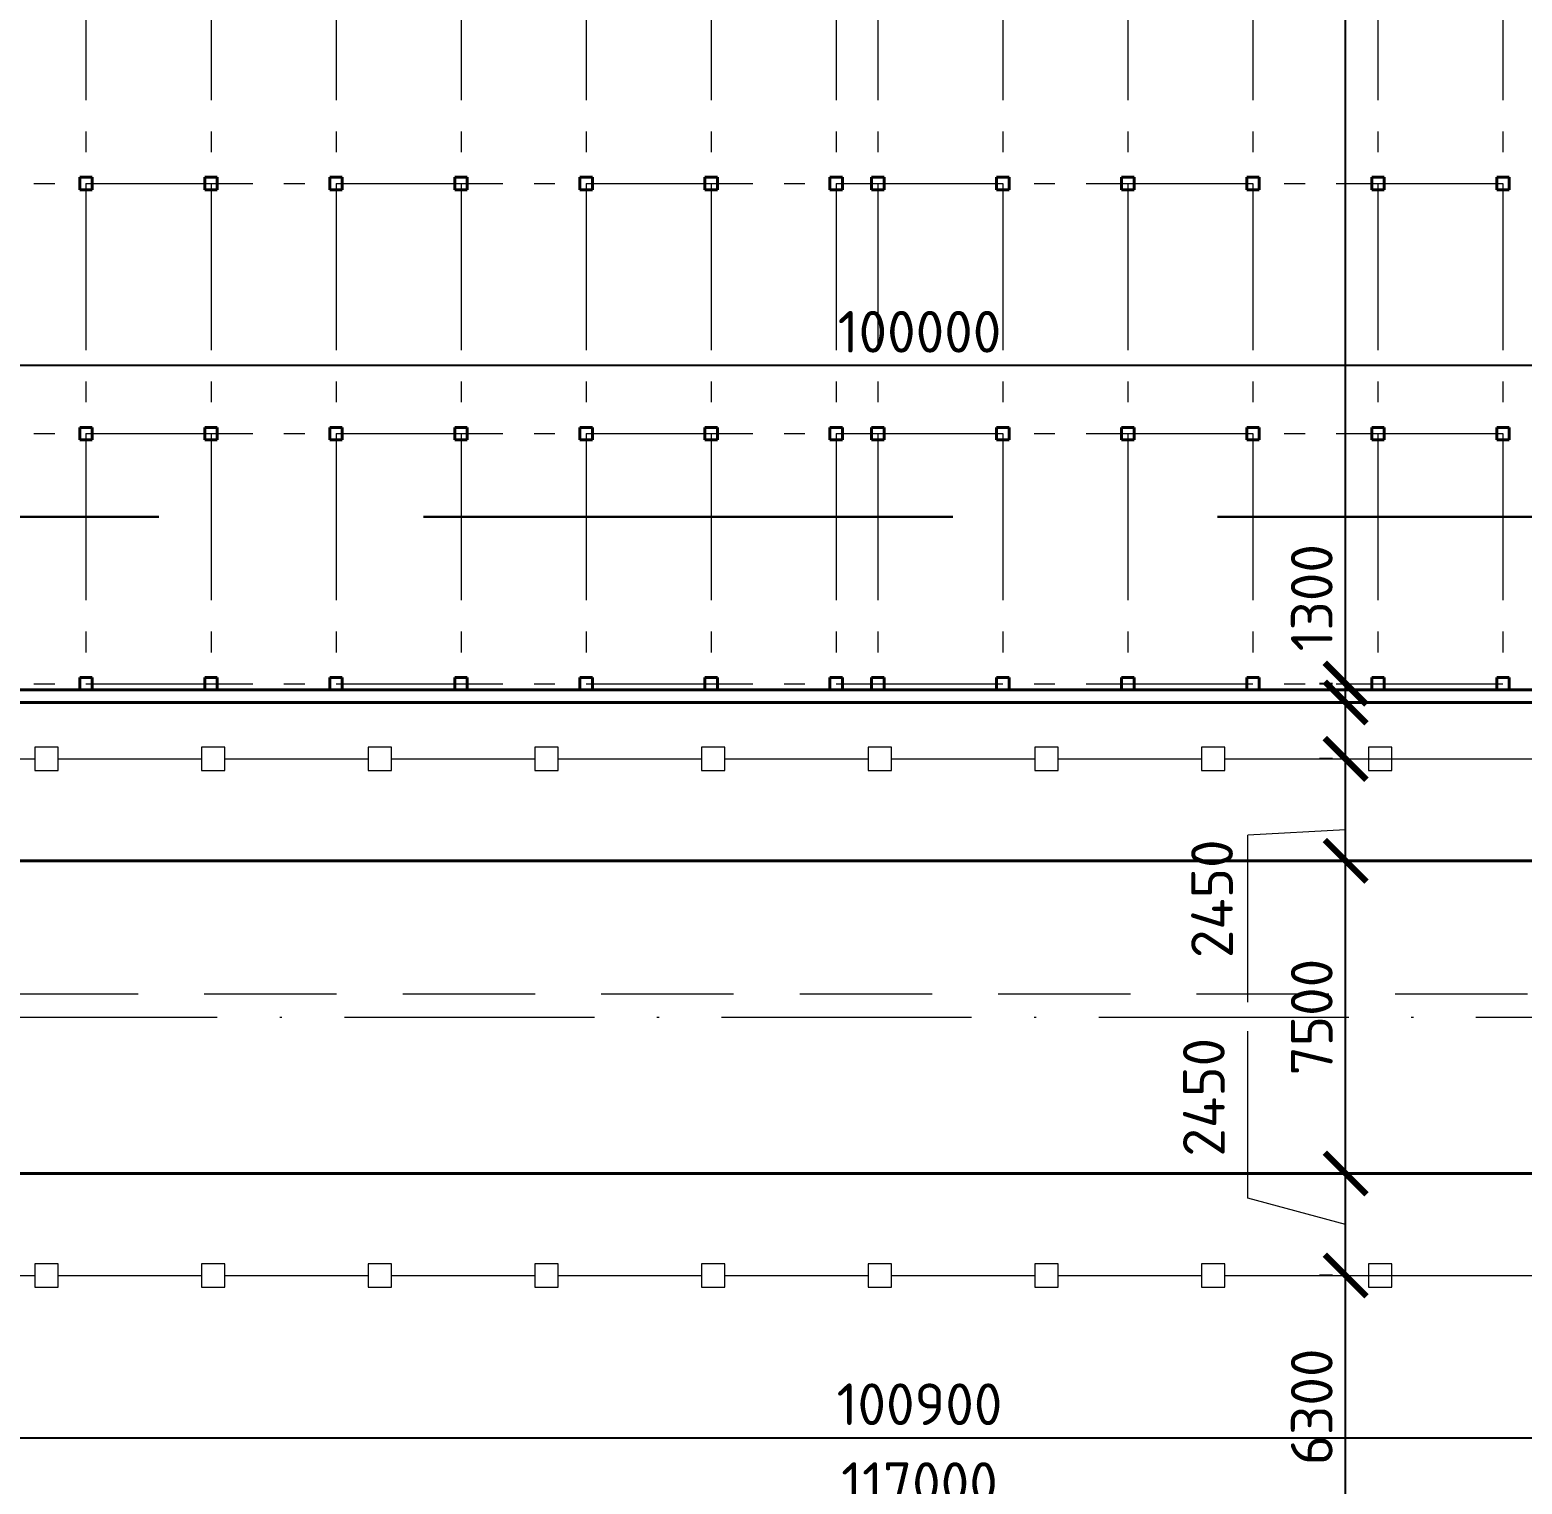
# Model space of a CAD drawing. Header units: millimetres. Extents: x -782 to 10910, y 3841 to 9763.
# Drawn here: x 2231.8 to 2303.4, y 8355 to 8424.8 of the extents above; entities that cross this region are included whole.
import ezdxf

# ---------------------------------------------------------------- set-up
doc = ezdxf.new("R2010")
doc.units = ezdxf.units.MM
for name, pattern in [('ACAD_ISO10W100', [18, 12, -3, 0, -3]), ('GOST2.303 6', [12, 8, -1.5, 1, -1.5]), ('штриховая2', [9.525, 6.35, -3.175])]:
    doc.linetypes.add(name, pattern=pattern)
doc.styles.add('2.5', font='isocpeur.ttf', dxfattribs={"height": 2})
doc.dimstyles.new('М500 стройгенп', dxfattribs={"dimtxt": 2, "dimasz": 2, "dimexe": 1.25, "dimexo": 0.625, "dimtad": 1, "dimlfac": 500, "dimtxsty": '2.5', "dimblk": 'ARCHTICK', "dimcen": 2.5, "dimadec": 0, "dimazin": 0, "dimtfac": 1, "dimtmove": 0, "dimatfit": 3, "dimfxl": 1, "dimarcsym": 0})
pattern_1 = [(50, (2763.4176, 3860.6352), (4.5546167, -0.398477), [0.47625, -5.23875]), (355, (2763.4176, 3860.635), (-0.8810855, 4.776421), [0.381, -4.1910146]), (100.45144, (2763.797, 3860.602), (3.673531, 4.377944), [0.40475, -4.452256]), (46.1842, (2763.4176, 3861.905), (6.776976, -1.051058), [0.714375, -7.858125]), (96.63556, (2763.982, 3861.8176), (5.935103, 6.185653), [0.607126, -6.67839]), (351.18415, (2763.4176, 3861.905), (5.935103, 6.185653), [0.571499, -6.286493]), (21, (2764.0526, 3861.5877), (3.7903598, -2.55663), [0.47625, -5.23875]), (326, (2764.0526, 3861.5877), (1.5450507, 4.604699), [0.381, -4.191]), (71.45144, (2764.3684, 3861.3747), (5.3354105, 2.0480692), [0.40475, -4.4522484]), (37.5, (2763.4176, 3860.6352), (0.0772151, 2.11387597), [0, -4.1402, 0, -4.2545, 0, -4.206875]), (7.5, (2763.4176, 3860.6352), (1.6704916, 2.5045144), [0, -2.4257, 0, -4.04495, 0, -1.603375]), (327.5, (2762.0015, 3860.6352), (3.3897649, -0.1432186), [0, -1.5875, 0, -4.953, 0, -6.57225]), (317.5, (2761.3665, 3860.6352), (3.7032295, 0.6356623), [0, -2.06375, 0, -3.2893, 0, -4.66725])]

# ---------------------------------------------------------------- blocks, each defined once
blk = doc.blocks.new('_ArchTick')
at = {"color": 0, "linetype": 'ByBlock', "const_width": 0.15}
blk.add_lwpolyline([(-0.5, -0.5), (0.5, 0.5)], dxfattribs=at)
blk = doc.blocks.new('*D759')
at = {"color": 0, "lineweight": -2, "transparency": 16777216}
for p, q in [((2294.296, 8365.043), (2293.671, 8365.043)), ((2294.921, 8352.443), (2294.921, 8365.043)), ((2294.296, 8352.443), (2293.671, 8352.443))]:
    blk.add_line(p, q, dxfattribs=at)
at = {"layer": 'Defpoints', "color": 0, "lineweight": -3, "transparency": 16777216}
for p in [(2294.921, 8365.043), (2294.921, 8365.043), (2294.921, 8352.443)]:
    blk.add_point(p, dxfattribs=at)
at = {"color": 0, "lineweight": -2, "transparency": 16777216, "xscale": 2, "yscale": 2, "zscale": 2}
for p, rotation in [((2294.921, 8365.043), 90), ((2294.921, 8352.443), 270)]:
    blk.add_blockref('_ArchTick', p, dxfattribs=dict(at, rotation=rotation))
at = {"color": 0, "lineweight": 20, "transparency": 16777216, "insert": (2293.296, 8358.743), "char_height": 2, "attachment_point": 5, "rotation": 90, "style": '2.5'}
blk.add_mtext('6300', dxfattribs=at)
blk = doc.blocks.new('*D760')
at = {"color": 0, "lineweight": -2, "transparency": 16777216}
for p, q in [((2294.296, 8369.943), (2293.671, 8369.943)), ((2294.921, 8365.043), (2294.921, 8369.943)), ((2294.296, 8365.043), (2293.671, 8365.043))]:
    blk.add_line(p, q, dxfattribs=at)
at = {"layer": 'Defpoints', "color": 0, "lineweight": -3, "transparency": 16777216}
for p in [(2294.921, 8369.943), (2294.921, 8369.943), (2294.921, 8365.043)]:
    blk.add_point(p, dxfattribs=at)
at = {"color": 0, "lineweight": -2, "transparency": 16777216, "xscale": 2, "yscale": 2, "zscale": 2}
for p, rotation in [((2294.921, 8369.943), 90), ((2294.921, 8365.043), 270)]:
    blk.add_blockref('_ArchTick', p, dxfattribs=dict(at, rotation=rotation))
at = {"color": 0, "lineweight": 20, "transparency": 16777216, "insert": (2288.117, 8373.597), "char_height": 2, "attachment_point": 5, "rotation": 90, "style": '2.5'}
blk.add_mtext('2450', dxfattribs=at)
blk = doc.blocks.new('*D761')
at = {"color": 0, "lineweight": -2, "transparency": 16777216}
for p, q in [((2294.296, 8384.943), (2293.671, 8384.943)), ((2294.921, 8369.943), (2294.921, 8384.943)), ((2294.296, 8369.943), (2293.671, 8369.943))]:
    blk.add_line(p, q, dxfattribs=at)
at = {"layer": 'Defpoints', "color": 0, "lineweight": -3, "transparency": 16777216}
for p in [(2294.921, 8384.943), (2294.921, 8384.943), (2294.921, 8369.943)]:
    blk.add_point(p, dxfattribs=at)
at = {"color": 0, "lineweight": -2, "transparency": 16777216, "xscale": 2, "yscale": 2, "zscale": 2}
for p, rotation in [((2294.921, 8384.943), 90), ((2294.921, 8369.943), 270)]:
    blk.add_blockref('_ArchTick', p, dxfattribs=dict(at, rotation=rotation))
at = {"color": 0, "lineweight": 20, "transparency": 16777216, "insert": (2293.296, 8377.443), "char_height": 2, "attachment_point": 5, "rotation": 90, "style": '2.5'}
blk.add_mtext('7500', dxfattribs=at)
blk = doc.blocks.new('*D762')
at = {"color": 0, "lineweight": -2, "transparency": 16777216}
for p, q in [((2294.296, 8389.831), (2293.671, 8389.831)), ((2294.921, 8384.943), (2294.921, 8389.831)), ((2294.296, 8384.943), (2293.671, 8384.943))]:
    blk.add_line(p, q, dxfattribs=at)
at = {"layer": 'Defpoints', "color": 0, "lineweight": -3, "transparency": 16777216}
for p in [(2294.921, 8389.831), (2294.921, 8389.831), (2294.921, 8384.943)]:
    blk.add_point(p, dxfattribs=at)
at = {"color": 0, "lineweight": -2, "transparency": 16777216, "xscale": 2, "yscale": 2, "zscale": 2}
for p, rotation in [((2294.921, 8389.831), 90), ((2294.921, 8384.943), 270)]:
    blk.add_blockref('_ArchTick', p, dxfattribs=dict(at, rotation=rotation))
at = {"color": 0, "lineweight": 20, "transparency": 16777216, "insert": (2288.511, 8383.121), "char_height": 2, "attachment_point": 5, "rotation": 90, "style": '2.5'}
blk.add_mtext('2450', dxfattribs=at)
blk = doc.blocks.new('*D763')
at = {"color": 0, "lineweight": -2, "transparency": 16777216}
for p, q in [((2294.921, 8392.543), (2294.921, 8400.593)), ((2294.296, 8392.543), (2293.671, 8392.543)), ((2294.921, 8389.831), (2294.921, 8392.543)), ((2294.296, 8389.831), (2293.671, 8389.831))]:
    blk.add_line(p, q, dxfattribs=at)
at = {"layer": 'Defpoints', "color": 0, "lineweight": -3, "transparency": 16777216}
for p in [(2294.921, 8392.543), (2294.921, 8392.543), (2294.921, 8389.831)]:
    blk.add_point(p, dxfattribs=at)
at = {"color": 0, "lineweight": -2, "transparency": 16777216, "xscale": 2, "yscale": 2, "zscale": 2}
for p, rotation in [((2294.921, 8392.543), 90), ((2294.921, 8389.831), 270)]:
    blk.add_blockref('_ArchTick', p, dxfattribs=dict(at, rotation=rotation))
at = {"color": 0, "lineweight": 20, "transparency": 16777216, "insert": (2293.296, 8397.568), "char_height": 2, "attachment_point": 5, "rotation": 90, "style": '2.5'}
blk.add_mtext('1300', dxfattribs=at)
blk = doc.blocks.new('*D764')
at = {"color": 0, "lineweight": -2, "transparency": 16777216}
for p, q in [((2294.296, 8465.443), (2293.671, 8465.443)), ((2294.921, 8393.443), (2294.921, 8465.443)), ((2294.296, 8393.443), (2293.671, 8393.443))]:
    blk.add_line(p, q, dxfattribs=at)
at = {"layer": 'Defpoints', "color": 0, "lineweight": -3, "transparency": 16777216}
for p in [(2294.921, 8465.443), (2294.921, 8465.443), (2294.921, 8393.443)]:
    blk.add_point(p, dxfattribs=at)
at = {"color": 0, "lineweight": -2, "transparency": 16777216, "xscale": 2, "yscale": 2, "zscale": 2}
for p, rotation in [((2294.921, 8465.443), 90), ((2294.921, 8393.443), 270)]:
    blk.add_blockref('_ArchTick', p, dxfattribs=dict(at, rotation=rotation))
at = {"color": 0, "lineweight": 20, "transparency": 16777216, "insert": (2293.296, 8429.443), "char_height": 2, "attachment_point": 5, "rotation": 90, "style": '2.5'}
blk.add_mtext('36000', dxfattribs=at)
blk = doc.blocks.new('*D776')
at = {"color": 0, "lineweight": -2, "transparency": 16777216}
for p, q in [((2174.471, 8409.329), (2174.471, 8409.954)), ((2374.471, 8409.329), (2374.471, 8409.954)), ((2374.471, 8408.704), (2174.471, 8408.704))]:
    blk.add_line(p, q, dxfattribs=at)
at = {"layer": 'Defpoints', "color": 0, "lineweight": -3, "transparency": 16777216}
for p in [(2174.471, 8408.704), (2174.471, 8408.704), (2374.471, 8408.704)]:
    blk.add_point(p, dxfattribs=at)
at = {"color": 0, "lineweight": -2, "transparency": 16777216, "xscale": 2, "yscale": 2, "zscale": 2, "rotation": 180}
blk.add_blockref('_ArchTick', (2174.471, 8408.704), dxfattribs=at)
at = {"color": 0, "lineweight": -2, "transparency": 16777216, "xscale": 2, "yscale": 2, "zscale": 2}
blk.add_blockref('_ArchTick', (2374.471, 8408.704), dxfattribs=at)
at = {"color": 0, "lineweight": 20, "transparency": 16777216, "insert": (2274.471, 8410.329), "char_height": 2, "attachment_point": 5, "style": '2.5'}
blk.add_mtext('100000', dxfattribs=at)
blk = doc.blocks.new('*D850')
at = {"color": 0, "lineweight": -2, "transparency": 16777216}
for p, q in [((2174.471, 8376.818), (2174.471, 8355.992)), ((2374.471, 8376.818), (2374.471, 8355.992)), ((2374.471, 8357.242), (2174.471, 8357.242))]:
    blk.add_line(p, q, dxfattribs=at)
at = {"layer": 'Defpoints', "color": 0, "lineweight": -3, "transparency": 16777216}
for p in [(2174.471, 8377.443), (2374.471, 8377.443), (2174.471, 8357.242)]:
    blk.add_point(p, dxfattribs=at)
at = {"color": 0, "lineweight": -2, "transparency": 16777216, "xscale": 2, "yscale": 2, "zscale": 2, "rotation": 180}
blk.add_blockref('_ArchTick', (2174.471, 8357.242), dxfattribs=at)
at = {"color": 0, "lineweight": -2, "transparency": 16777216, "xscale": 2, "yscale": 2, "zscale": 2}
blk.add_blockref('_ArchTick', (2374.471, 8357.242), dxfattribs=at)
at = {"color": 0, "lineweight": 25, "transparency": 16777216, "insert": (2274.471, 8358.867), "char_height": 2, "attachment_point": 5, "style": '2.5'}
blk.add_mtext('100900', dxfattribs=at)
blk = doc.blocks.new('*D757')
at = {"color": 0, "lineweight": -2, "transparency": 16777216}
for p, q in [((2157.471, 8369.318), (2157.471, 8352.208)), ((2391.471, 8369.318), (2391.471, 8352.208)), ((2391.471, 8353.458), (2157.471, 8353.458))]:
    blk.add_line(p, q, dxfattribs=at)
at = {"layer": 'Defpoints', "color": 0, "lineweight": -3, "transparency": 16777216}
for p in [(2157.471, 8369.943), (2391.471, 8369.943), (2157.471, 8353.458)]:
    blk.add_point(p, dxfattribs=at)
at = {"color": 0, "lineweight": -2, "transparency": 16777216, "xscale": 2, "yscale": 2, "zscale": 2, "rotation": 180}
blk.add_blockref('_ArchTick', (2157.471, 8353.458), dxfattribs=at)
at = {"color": 0, "lineweight": -2, "transparency": 16777216, "xscale": 2, "yscale": 2, "zscale": 2}
blk.add_blockref('_ArchTick', (2391.471, 8353.458), dxfattribs=at)
at = {"color": 0, "lineweight": 25, "transparency": 16777216, "insert": (2274.471, 8355.083), "char_height": 2, "attachment_point": 5, "style": '2.5'}
blk.add_mtext('117000', dxfattribs=at)

msp = doc.modelspace()

# ---------------------------------------------------------------- hatches: boundary and pattern name
at = {"lineweight": 25}
h = msp.add_hatch(dxfattribs=at)
h.set_pattern_fill('ANSI31', color=256)
h.set_pattern_definition([(45, (2763.4176, 3860.6352), (-2.245064, 2.245064), [])])
h.paths.add_polyline_path([(2395.225894, 8324.442641), (2389.689209, 8324.442641), (2389.689209, 8317.442641), (2394.268934, 8317.442641)])
h.paths.add_polyline_path([(2367.578799, 8327.027965), (2367.89225, 8329.326446, -0.033531004), (2365.471452, 8331.442641), (2183.471452, 8331.442641, -0.033546474), (2181.049474, 8329.325546), (2181.363583, 8327.027894, -0.454591532), (2183.180298, 8325.442641), (2365.762606, 8325.442641, -0.454492205)])
h.paths.add_polyline_path([(2393.668887, 8545.688801), (2392.589411, 8545.7961, -0.097320235), (2384.41866, 8541.449212), (2154.673974, 8541.442676), (2153.578788, 8533.431577, -0.071737884), (2160.355396, 8534.442361), (2166.500889, 8534.472079, -0.164269753), (2181.049474, 8529.559736), (2181.363583, 8531.857389, -0.374956444), (2179.980303, 8533.442641, -1), (2183.180298, 8533.442641), (2365.762606, 8533.442641, -1), (2368.9626, 8533.442641, -0.381458001), (2367.5432, 8531.852869), (2367.861169, 8529.505667, -0.164703998), (2382.442014, 8534.442641), (2395.192371, 8534.442641)])
h.paths.add_polyline_path([(2159.720896, 8535.5702, -1), (2160.040895, 8535.5702, -1)], flags=16)
h.paths.add_polyline_path([(2367.5432, 8531.852869, -0.447745786), (2365.762606, 8533.442641), (2183.180298, 8533.442641, -0.454591532), (2181.363583, 8531.857389), (2181.049474, 8529.559736, -0.033546474), (2183.471452, 8527.442641), (2365.501372, 8527.443071, -0.032682346), (2367.861169, 8529.505667)])
h.paths.add_polyline_path([(2295.346246, 8532.845041), (2295.346246, 8539.445041), (2290.546246, 8539.445041), (2290.546246, 8532.845041)], flags=24)
h.paths.add_polyline_path([(2295.346246, 8525.496539), (2295.346246, 8532.096539), (2290.546246, 8532.096539), (2290.546246, 8525.496539)], flags=9)
h.paths.add_polyline_path([(2195.408605, 8525.767641), (2201.608605, 8525.767641), (2201.608605, 8530.567641), (2195.408605, 8530.567641)], flags=9)
at = {"lineweight": 20}
h = msp.add_hatch(dxfattribs=at)
h.set_pattern_fill('AR-CONC', color=256, scale=0.025)
h.set_pattern_definition(pattern_1)
h.paths.add_polyline_path([(2447.064089, 8324.442641), (2395.225894, 8324.442641), (2394.268934, 8317.442641), (2447.064089, 8317.442641)])
edge = h.paths.add_edge_path()
edge.add_line((2395.225894, 8324.442641), (2376.380411, 8324.442641))
edge.add_arc((2376.380411, 8336.443027), 12.000386, 223.86662461, 270, ccw=False)
edge.add_line((2367.728674, 8328.126976), (2367.578799, 8327.027965))
edge.add_arc((2367.362603, 8325.442641), 1.599997, 0, 82.23429528, ccw=False)
edge.add_arc((2367.362603, 8325.442641), 1.599997, -180, 0, ccw=False)
edge.add_line((2365.762606, 8325.442641), (2183.180298, 8325.442641))
edge.add_arc((2181.5803, 8325.442641), 1.599997, -180, 0, ccw=False)
edge.add_arc((2181.5803, 8325.442641), 1.599997, 97.78457087, 180, ccw=False)
edge.add_line((2181.363583, 8327.027894), (2181.213441, 8328.126156))
edge.add_arc((2172.562492, 8336.443027), 12.000386, 270, 316.12794469, ccw=False)
edge.add_line((2172.562492, 8324.442641), (2153.717009, 8324.442641))
edge.add_line((2153.717009, 8324.442641), (2154.673969, 8317.442641))
edge.add_line((2154.673969, 8317.442641), (2394.268934, 8317.442641))
edge.add_line((2394.268934, 8317.442641), (2395.225894, 8324.442641))
edge = h.paths.add_edge_path()
edge.add_arc((2376.380411, 8336.443027), 12.000386, 204.62550124, 223.86662461, ccw=False)
edge.add_line((2365.471452, 8331.442641), (2272.723702, 8331.442641))
edge.add_arc((2271.58981, 8331.83543), 1.199998, 199.10645728, 340.89354272, ccw=False)
edge.add_line((2270.455917, 8331.442641), (2183.471452, 8331.442641))
edge.add_arc((2172.562492, 8336.443027), 12.000386, 316.12794469, 335.37449876, ccw=False)
edge.add_line((2181.213441, 8328.126156), (2181.363583, 8327.027894))
edge.add_arc((2181.5803, 8325.442641), 1.599997, 0, 97.78457087, ccw=False)
edge.add_line((2183.180298, 8325.442641), (2365.762606, 8325.442641))
edge.add_arc((2367.362603, 8325.442641), 1.599997, 82.23429528, 180, ccw=False)
edge.add_line((2367.578799, 8327.027965), (2367.728674, 8328.126976))
edge = h.paths.add_edge_path()
edge.add_line((2394.244102, 8541.442641), (2154.673969, 8541.442641))
edge.add_line((2154.673969, 8541.442641), (2153.717009, 8534.442641))
edge.add_line((2153.717009, 8534.442641), (2172.562492, 8534.442641))
edge.add_arc((2172.562492, 8522.442255), 12.000386, 43.87205531, 90, ccw=False)
edge.add_line((2181.213441, 8530.759127), (2181.363583, 8531.857389))
edge.add_arc((2181.5803, 8533.442641), 1.599997, 180, 262.21542913, ccw=False)
edge.add_arc((2181.5803, 8533.442641), 1.599997, 0, 180, ccw=False)
edge.add_line((2183.180298, 8533.442641), (2365.762606, 8533.442641))
edge.add_arc((2367.362603, 8533.442641), 1.599997, 0, 180, ccw=False)
edge.add_arc((2367.362603, 8533.442641), 1.599997, -83.51900907, 0, ccw=False)
edge.add_line((2367.5432, 8531.852869), (2367.861169, 8529.505667))
edge.add_arc((2427.302929, 8436.751859), 110.1662, 117.53133097, 122.65399107, ccw=False)
edge.add_line((2376.380411, 8534.442641), (2395.192371, 8534.442641))
edge.add_line((2395.192371, 8534.442641), (2394.244102, 8541.442641))
edge = h.paths.add_edge_path()
edge.add_line((2154.673969, 8541.442641), (2145.423074, 8541.442641))
edge.add_line((2145.423074, 8541.442641), (2145.427188, 8534.050072))
edge.add_arc((2148.471452, 8522.442641), 12, 90, 104.69589657, ccw=False)
edge.add_line((2148.471452, 8534.442641), (2153.717009, 8534.442641))
edge.add_line((2153.717009, 8534.442641), (2154.673969, 8541.442641))
edge = h.paths.add_edge_path()
edge.add_line((2367.861169, 8529.505667), (2367.5432, 8531.852869))
edge.add_arc((2367.362603, 8533.442641), 1.599997, 180, 276.48099093, ccw=False)
edge.add_line((2365.762606, 8533.442641), (2183.180298, 8533.442641))
edge.add_arc((2181.5803, 8533.442641), 1.599997, -97.78457087, 0, ccw=False)
edge.add_line((2181.363583, 8531.857389), (2181.213441, 8530.759127))
edge.add_arc((2172.562492, 8522.442255), 12.000386, 24.62550124, 43.87205531, ccw=False)
edge.add_line((2183.471452, 8527.442641), (2268.081321, 8527.442641))
edge.add_arc((2268.667298, 8526.395442), 1.199998, 60.7700888, 119.2299112, ccw=False)
edge.add_line((2269.253276, 8527.442641), (2365.471452, 8527.442641))
edge.add_arc((2367.611719, 8527.379035), 2.141212, 83.30987815, 178.29773268, ccw=False)
h.paths.add_polyline_path([(2269.419992, 8526.727406), (2272.659986, 8526.727406), (2272.659986, 8527.442641), (2269.419992, 8527.442641)])
h.paths.add_polyline_path([(2395.192371, 8534.442641), (2447.064089, 8534.442641), (2447.064089, 8541.442641), (2394.244102, 8541.442641)])
edge = h.paths.add_edge_path()
edge.add_arc((2153.471452, 8517.442641), 24, 109.59180627, 180)
edge.add_line((2129.471452, 8517.442641), (2129.471452, 8341.442641))
edge.add_arc((2153.471452, 8341.442641), 24, 180, 270)
edge.add_line((2153.471452, 8317.442641), (2154.673969, 8317.442641))
edge.add_line((2154.673969, 8317.442641), (2153.717009, 8324.442641))
edge.add_line((2153.717009, 8324.442641), (2148.471452, 8324.442641))
edge.add_arc((2125.500889, 8313.472079), 25.455844, 25.52877937, 64.47122063)
edge.add_line((2136.471452, 8336.442641), (2136.471452, 8522.442641))
edge.add_arc((2148.471452, 8522.442641), 12, 104.69589657, 180, ccw=False)
edge.add_line((2145.427188, 8534.050072), (2145.423847, 8540.053171))
at = {"lineweight": 25}
h = msp.add_hatch(dxfattribs=at)
h.set_pattern_fill('AR-CONC', color=256, scale=0.025)
h.set_pattern_definition(pattern_1)
h.paths.add_polyline_path([(2179.980303, 8325.442641, -0.374956444), (2181.363583, 8327.027894), (2181.213441, 8328.126156, -0.204033738), (2172.562492, 8324.442641), (2160.471452, 8324.442641, -0.072953131), (2153.578788, 8325.453705), (2154.673969, 8317.442641), (2388.189209, 8317.442641), (2388.189209, 8324.442641), (2376.380411, 8324.442641, -0.077886135), (2372.709113, 8325.018018), (2368.957578, 8325.315967, -0.96113778), (2365.762606, 8325.442641), (2183.180298, 8325.442641, -1)])
h.paths.add_polyline_path([(2129.902842, 8409.508791), (2136.502842, 8409.508791), (2136.502842, 8414.308791), (2129.902842, 8414.308791)], flags=24)
h.paths.add_polyline_path([(2131.396452, 8340.341351), (2137.996452, 8340.341351), (2137.996452, 8345.141351), (2131.396452, 8345.141351)], flags=24)
h.paths.add_polyline_path([(2129.28449, 8461.47917), (2132.974484, 8461.47917), (2132.974484, 8465.799163), (2129.28449, 8465.799163)], flags=9)
h.paths.add_polyline_path([(2295.346246, 8318.540241), (2295.346246, 8325.140241), (2290.546246, 8325.140241), (2290.546246, 8318.540241)], flags=24)
edge = h.paths.add_edge_path()
edge.add_arc((2153.471452, 8517.442641), 24, 109.59160183, 180)
edge.add_line((2129.471452, 8517.442641), (2129.471452, 8341.442641))
edge.add_arc((2153.471452, 8341.442641), 24, 180, 270)
edge.add_line((2153.471452, 8317.442641), (2154.673969, 8317.442641))
edge.add_line((2154.673969, 8317.442641), (2153.717009, 8324.442641))
edge.add_line((2153.717009, 8324.442641), (2153.578788, 8325.453705))
edge.add_arc((2160.471452, 8348.442641), 24, 180, 253.30994122, ccw=False)
edge.add_line((2136.471452, 8348.442641), (2136.471452, 8522.442641))
edge.add_arc((2148.471452, 8522.442641), 12, 104.69537151, 180, ccw=False)
edge.add_line((2145.427294, 8534.0501), (2145.423928, 8540.0532))
at = {"lineweight": 20}
h = msp.add_hatch(dxfattribs=at)
h.set_pattern_fill('ANSI31', color=256, angle=90)
h.set_pattern_definition([(135, (-61.2235, 5234.4324), (-2.245064, -2.245064), [])])
h.paths.add_polyline_path([(2183.471452, 8331.442641, -0.084176912), (2181.213441, 8328.126156), (2181.363583, 8327.027894, -0.454591532), (2183.180298, 8325.442641), (2365.762606, 8325.442641, -0.454492205), (2367.578799, 8327.027965), (2367.728674, 8328.126976, -0.084153049), (2365.471452, 8331.442641), (2272.723702, 8331.442641, -0.71189231), (2270.455917, 8331.442641)])
h.paths.add_polyline_path([(2183.180298, 8533.442641, -0.454591532), (2181.363583, 8531.857389), (2181.213441, 8530.759127, -0.084176912), (2183.471452, 8527.442641), (2268.081321, 8527.442641, -0.260759243), (2269.253276, 8527.442641), (2365.471452, 8527.442641, -0.083164554), (2367.696088, 8530.724272), (2367.5432, 8531.852869, -0.447745786), (2365.762606, 8533.442641)])
h.paths.add_polyline_path([(2269.422375, 8526.787795), (2274.822375, 8526.787795), (2274.822375, 8531.587795), (2269.422375, 8531.587795)], flags=9)
h.paths.add_polyline_path([(2403.127026, 8526.141709), (2408.127026, 8526.141709), (2408.127026, 8530.941709), (2403.127026, 8530.941709)], flags=9)

# ---------------------------------------------------------------- linework, layer by layer
at = {"linetype": 'GOST2.303 6', "lineweight": 20}
for p, q in [((2234.471452, 8465.442641), (2234.471452, 8393.442641)), ((2240.471452, 8465.442641), (2240.471452, 8393.442641)), ((2246.471452, 8465.442641), (2246.471452, 8393.442641)), ((2252.471452, 8465.442641), (2252.471452, 8393.442641)), ((2258.471452, 8465.442641), (2258.471452, 8393.442641)), ((2264.471452, 8465.442641), (2264.471452, 8393.442641)), ((2270.471452, 8465.442641), (2270.471452, 8393.442641)), ((2272.471452, 8465.442641), (2272.471452, 8393.442641)), ((2278.471452, 8465.442641), (2278.471452, 8393.442641)), ((2284.471452, 8465.442641), (2284.471452, 8393.442641)), ((2290.471452, 8465.442641), (2290.471452, 8393.442641)), ((2296.471452, 8465.442641), (2296.471452, 8393.442641)), ((2302.471452, 8465.442641), (2302.471452, 8393.442641)), ((2174.471452, 8417.442641), (2374.471452, 8417.442641)), ((2174.471452, 8405.442641), (2374.471452, 8405.442641)), ((2174.471452, 8393.442641), (2374.471452, 8393.442641))]:
    msp.add_line(p, q, dxfattribs=at)
at = {"lineweight": 40}
for p, q in [((2234.771452, 8417.742641), (2234.171452, 8417.742641)), ((2234.171452, 8417.742641), (2234.171452, 8417.142641)), ((2234.771452, 8417.142641), (2234.771452, 8417.742641)), ((2240.771452, 8417.742641), (2240.171452, 8417.742641)), ((2240.171452, 8417.742641), (2240.171452, 8417.142641)), ((2240.771452, 8417.142641), (2240.771452, 8417.742641)), ((2246.771452, 8417.742641), (2246.171452, 8417.742641)), ((2246.171452, 8417.742641), (2246.171452, 8417.142641)), ((2246.771452, 8417.142641), (2246.771452, 8417.742641)), ((2252.771452, 8417.742641), (2252.171452, 8417.742641)), ((2252.171452, 8417.742641), (2252.171452, 8417.142641)), ((2252.771452, 8417.142641), (2252.771452, 8417.742641)), ((2258.771452, 8417.742641), (2258.171452, 8417.742641)), ((2258.171452, 8417.742641), (2258.171452, 8417.142641)), ((2258.771452, 8417.142641), (2258.771452, 8417.742641)), ((2264.771452, 8417.742641), (2264.171452, 8417.742641)), ((2264.171452, 8417.742641), (2264.171452, 8417.142641)), ((2264.771452, 8417.142641), (2264.771452, 8417.742641)), ((2270.771452, 8417.742641), (2270.171452, 8417.742641)), ((2270.171452, 8417.742641), (2270.171452, 8417.142641)), ((2270.771452, 8417.142641), (2270.771452, 8417.742641)), ((2272.771452, 8417.742641), (2272.171452, 8417.742641)), ((2272.171452, 8417.742641), (2272.171452, 8417.142641)), ((2272.771452, 8417.142641), (2272.771452, 8417.742641)), ((2278.771452, 8417.742641), (2278.171452, 8417.742641)), ((2278.171452, 8417.742641), (2278.171452, 8417.142641)), ((2278.771452, 8417.142641), (2278.771452, 8417.742641)), ((2284.771452, 8417.742641), (2284.171452, 8417.742641)), ((2284.171452, 8417.742641), (2284.171452, 8417.142641)), ((2284.771452, 8417.142641), (2284.771452, 8417.742641)), ((2290.771452, 8417.742641), (2290.171452, 8417.742641)), ((2290.171452, 8417.742641), (2290.171452, 8417.142641)), ((2290.771452, 8417.142641), (2290.771452, 8417.742641)), ((2296.771452, 8417.742641), (2296.171452, 8417.742641)), ((2296.171452, 8417.742641), (2296.171452, 8417.142641)), ((2296.771452, 8417.142641), (2296.771452, 8417.742641)), ((2302.771452, 8417.742641), (2302.171452, 8417.742641)), ((2302.171452, 8417.742641), (2302.171452, 8417.142641)), ((2302.771452, 8417.142641), (2302.771452, 8417.742641)), ((2234.171452, 8417.142641), (2234.771452, 8417.142641)), ((2240.171452, 8417.142641), (2240.771452, 8417.142641)), ((2246.171452, 8417.142641), (2246.771452, 8417.142641)), ((2252.171452, 8417.142641), (2252.771452, 8417.142641)), ((2258.171452, 8417.142641), (2258.771452, 8417.142641)), ((2264.171452, 8417.142641), (2264.771452, 8417.142641)), ((2270.171452, 8417.142641), (2270.771452, 8417.142641)), ((2272.171452, 8417.142641), (2272.771452, 8417.142641)), ((2278.171452, 8417.142641), (2278.771452, 8417.142641)), ((2284.171452, 8417.142641), (2284.771452, 8417.142641)), ((2290.171452, 8417.142641), (2290.771452, 8417.142641)), ((2296.171452, 8417.142641), (2296.771452, 8417.142641)), ((2302.171452, 8417.142641), (2302.771452, 8417.142641)), ((2234.771452, 8405.742641), (2234.171452, 8405.742641)), ((2234.171452, 8405.742641), (2234.171452, 8405.142641)), ((2234.771452, 8405.142641), (2234.771452, 8405.742641)), ((2240.771452, 8405.742641), (2240.171452, 8405.742641)), ((2240.171452, 8405.742641), (2240.171452, 8405.142641)), ((2240.771452, 8405.142641), (2240.771452, 8405.742641)), ((2246.771452, 8405.742641), (2246.171452, 8405.742641)), ((2246.171452, 8405.742641), (2246.171452, 8405.142641)), ((2246.771452, 8405.142641), (2246.771452, 8405.742641)), ((2252.771452, 8405.742641), (2252.171452, 8405.742641)), ((2252.171452, 8405.742641), (2252.171452, 8405.142641)), ((2252.771452, 8405.142641), (2252.771452, 8405.742641)), ((2258.771452, 8405.742641), (2258.171452, 8405.742641)), ((2258.171452, 8405.742641), (2258.171452, 8405.142641)), ((2258.771452, 8405.142641), (2258.771452, 8405.742641)), ((2264.771452, 8405.742641), (2264.171452, 8405.742641)), ((2264.171452, 8405.742641), (2264.171452, 8405.142641)), ((2264.771452, 8405.142641), (2264.771452, 8405.742641)), ((2270.771452, 8405.742641), (2270.171452, 8405.742641)), ((2270.171452, 8405.742641), (2270.171452, 8405.142641)), ((2270.771452, 8405.142641), (2270.771452, 8405.742641)), ((2272.771452, 8405.742641), (2272.171452, 8405.742641)), ((2272.171452, 8405.742641), (2272.171452, 8405.142641)), ((2272.771452, 8405.142641), (2272.771452, 8405.742641)), ((2278.771452, 8405.742641), (2278.171452, 8405.742641)), ((2278.171452, 8405.742641), (2278.171452, 8405.142641)), ((2278.771452, 8405.142641), (2278.771452, 8405.742641)), ((2284.771452, 8405.742641), (2284.171452, 8405.742641)), ((2284.171452, 8405.742641), (2284.171452, 8405.142641)), ((2284.771452, 8405.142641), (2284.771452, 8405.742641)), ((2290.771452, 8405.742641), (2290.171452, 8405.742641)), ((2290.171452, 8405.742641), (2290.171452, 8405.142641)), ((2290.771452, 8405.142641), (2290.771452, 8405.742641)), ((2296.771452, 8405.742641), (2296.171452, 8405.742641)), ((2296.171452, 8405.742641), (2296.171452, 8405.142641)), ((2296.771452, 8405.142641), (2296.771452, 8405.742641)), ((2302.771452, 8405.742641), (2302.171452, 8405.742641)), ((2302.171452, 8405.742641), (2302.171452, 8405.142641)), ((2302.771452, 8405.142641), (2302.771452, 8405.742641)), ((2234.171452, 8405.142641), (2234.771452, 8405.142641)), ((2240.171452, 8405.142641), (2240.771452, 8405.142641)), ((2246.171452, 8405.142641), (2246.771452, 8405.142641)), ((2252.171452, 8405.142641), (2252.771452, 8405.142641)), ((2258.171452, 8405.142641), (2258.771452, 8405.142641)), ((2264.171452, 8405.142641), (2264.771452, 8405.142641)), ((2270.171452, 8405.142641), (2270.771452, 8405.142641)), ((2272.171452, 8405.142641), (2272.771452, 8405.142641)), ((2278.171452, 8405.142641), (2278.771452, 8405.142641)), ((2284.171452, 8405.142641), (2284.771452, 8405.142641)), ((2290.171452, 8405.142641), (2290.771452, 8405.142641)), ((2296.171452, 8405.142641), (2296.771452, 8405.142641)), ((2302.171452, 8405.142641), (2302.771452, 8405.142641)), ((2174.171452, 8393.142641), (2374.771452, 8393.142641)), ((2234.771452, 8393.742641), (2234.171452, 8393.742641)), ((2234.171452, 8393.742641), (2234.171452, 8393.142641)), ((2234.171452, 8393.142641), (2234.771452, 8393.142641)), ((2234.771452, 8393.142641), (2234.771452, 8393.742641)), ((2240.771452, 8393.742641), (2240.171452, 8393.742641)), ((2240.171452, 8393.742641), (2240.171452, 8393.142641)), ((2240.171452, 8393.142641), (2240.771452, 8393.142641)), ((2240.771452, 8393.142641), (2240.771452, 8393.742641)), ((2246.771452, 8393.742641), (2246.171452, 8393.742641)), ((2246.171452, 8393.742641), (2246.171452, 8393.142641)), ((2246.171452, 8393.142641), (2246.771452, 8393.142641)), ((2246.771452, 8393.142641), (2246.771452, 8393.742641)), ((2252.771452, 8393.742641), (2252.171452, 8393.742641)), ((2252.171452, 8393.742641), (2252.171452, 8393.142641)), ((2252.171452, 8393.142641), (2252.771452, 8393.142641)), ((2252.771452, 8393.142641), (2252.771452, 8393.742641)), ((2258.771452, 8393.742641), (2258.171452, 8393.742641)), ((2258.171452, 8393.742641), (2258.171452, 8393.142641)), ((2258.171452, 8393.142641), (2258.771452, 8393.142641)), ((2258.771452, 8393.142641), (2258.771452, 8393.742641)), ((2264.771452, 8393.742641), (2264.171452, 8393.742641)), ((2264.171452, 8393.742641), (2264.171452, 8393.142641)), ((2264.171452, 8393.142641), (2264.771452, 8393.142641)), ((2264.771452, 8393.142641), (2264.771452, 8393.742641)), ((2270.771452, 8393.742641), (2270.171452, 8393.742641)), ((2270.171452, 8393.742641), (2270.171452, 8393.142641)), ((2270.171452, 8393.142641), (2270.771452, 8393.142641)), ((2270.771452, 8393.142641), (2270.771452, 8393.742641)), ((2272.771452, 8393.742641), (2272.171452, 8393.742641)), ((2272.171452, 8393.742641), (2272.171452, 8393.142641)), ((2272.171452, 8393.142641), (2272.771452, 8393.142641)), ((2272.771452, 8393.142641), (2272.771452, 8393.742641)), ((2278.771452, 8393.742641), (2278.171452, 8393.742641)), ((2278.171452, 8393.742641), (2278.171452, 8393.142641)), ((2278.171452, 8393.142641), (2278.771452, 8393.142641)), ((2278.771452, 8393.142641), (2278.771452, 8393.742641)), ((2284.771452, 8393.742641), (2284.171452, 8393.742641)), ((2284.171452, 8393.742641), (2284.171452, 8393.142641)), ((2284.171452, 8393.142641), (2284.771452, 8393.142641)), ((2284.771452, 8393.142641), (2284.771452, 8393.742641)), ((2290.771452, 8393.742641), (2290.171452, 8393.742641)), ((2290.171452, 8393.742641), (2290.171452, 8393.142641)), ((2290.171452, 8393.142641), (2290.771452, 8393.142641)), ((2290.771452, 8393.142641), (2290.771452, 8393.742641)), ((2296.771452, 8393.742641), (2296.171452, 8393.742641)), ((2296.171452, 8393.742641), (2296.171452, 8393.142641)), ((2296.171452, 8393.142641), (2296.771452, 8393.142641)), ((2296.771452, 8393.142641), (2296.771452, 8393.742641)), ((2302.771452, 8393.742641), (2302.171452, 8393.742641)), ((2302.171452, 8393.742641), (2302.171452, 8393.142641)), ((2302.171452, 8393.142641), (2302.771452, 8393.142641)), ((2302.771452, 8393.142641), (2302.771452, 8393.742641)), ((2173.571452, 8392.542641), (2374.771452, 8392.542641)), ((2374.471452, 8384.942641), (2174.471452, 8384.942641)), ((2174.471452, 8369.942641), (2374.471452, 8369.942641))]:
    msp.add_line(p, q, dxfattribs=at)
at = {"linetype": 'штриховая2', "lineweight": 30, "ltscale": 4}
msp.add_line((2174.471452, 8401.442641), (2374.471452, 8401.442641), dxfattribs=at)
at = {"lineweight": 13}
for p, q in [((2233.131317, 8390.390585), (2232.011319, 8390.390585)), ((2232.011319, 8390.390585), (2232.011319, 8389.270586)), ((2233.131317, 8389.270586), (2233.131317, 8390.390585)), ((2241.131304, 8390.390585), (2240.011306, 8390.390585)), ((2240.011306, 8390.390585), (2240.011306, 8389.270586)), ((2241.131304, 8389.270586), (2241.131304, 8390.390585)), ((2249.131291, 8390.390585), (2248.011292, 8390.390585)), ((2248.011292, 8390.390585), (2248.011292, 8389.270586)), ((2249.131291, 8389.270586), (2249.131291, 8390.390585)), ((2257.131277, 8390.390585), (2256.011279, 8390.390585)), ((2256.011279, 8390.390585), (2256.011279, 8389.270586)), ((2257.131277, 8389.270586), (2257.131277, 8390.390585)), ((2265.131264, 8390.390585), (2264.011266, 8390.390585)), ((2264.011266, 8390.390585), (2264.011266, 8389.270586)), ((2265.131264, 8389.270586), (2265.131264, 8390.390585)), ((2273.131251, 8390.390585), (2272.011252, 8390.390585)), ((2272.011252, 8390.390585), (2272.011252, 8389.270586)), ((2273.131251, 8389.270586), (2273.131251, 8390.390585)), ((2281.131237, 8390.390585), (2280.011239, 8390.390585)), ((2280.011239, 8390.390585), (2280.011239, 8389.270586)), ((2281.131237, 8389.270586), (2281.131237, 8390.390585)), ((2289.131224, 8390.390585), (2288.011226, 8390.390585)), ((2288.011226, 8390.390585), (2288.011226, 8389.270586)), ((2289.131224, 8389.270586), (2289.131224, 8390.390585)), ((2297.131211, 8390.390585), (2296.011212, 8390.390585)), ((2296.011212, 8390.390585), (2296.011212, 8389.270586)), ((2297.131211, 8389.270586), (2297.131211, 8390.390585)), ((2232.011319, 8389.270586), (2233.131317, 8389.270586)), ((2240.011306, 8389.270586), (2241.131304, 8389.270586)), ((2248.011292, 8389.270586), (2249.131291, 8389.270586)), ((2256.011279, 8389.270586), (2257.131277, 8389.270586)), ((2264.011266, 8389.270586), (2265.131264, 8389.270586)), ((2272.011252, 8389.270586), (2273.131251, 8389.270586)), ((2280.011239, 8389.270586), (2281.131237, 8389.270586)), ((2288.011226, 8389.270586), (2289.131224, 8389.270586)), ((2296.011212, 8389.270586), (2297.131211, 8389.270586)), ((2233.131317, 8365.60264), (2232.011319, 8365.60264)), ((2232.011319, 8365.60264), (2232.011319, 8364.482642)), ((2233.131317, 8364.482642), (2233.131317, 8365.60264)), ((2241.131304, 8365.60264), (2240.011306, 8365.60264)), ((2240.011306, 8365.60264), (2240.011306, 8364.482642)), ((2241.131304, 8364.482642), (2241.131304, 8365.60264)), ((2249.131291, 8365.60264), (2248.011292, 8365.60264)), ((2248.011292, 8365.60264), (2248.011292, 8364.482642)), ((2249.131291, 8364.482642), (2249.131291, 8365.60264)), ((2257.131277, 8365.60264), (2256.011279, 8365.60264)), ((2256.011279, 8365.60264), (2256.011279, 8364.482642)), ((2257.131277, 8364.482642), (2257.131277, 8365.60264)), ((2265.131264, 8365.60264), (2264.011266, 8365.60264)), ((2264.011266, 8365.60264), (2264.011266, 8364.482642)), ((2265.131264, 8364.482642), (2265.131264, 8365.60264)), ((2273.131251, 8365.60264), (2272.011252, 8365.60264)), ((2272.011252, 8365.60264), (2272.011252, 8364.482642)), ((2273.131251, 8364.482642), (2273.131251, 8365.60264)), ((2281.131237, 8365.60264), (2280.011239, 8365.60264)), ((2280.011239, 8365.60264), (2280.011239, 8364.482642)), ((2281.131237, 8364.482642), (2281.131237, 8365.60264)), ((2289.131224, 8365.60264), (2288.011226, 8365.60264)), ((2288.011226, 8365.60264), (2288.011226, 8364.482642)), ((2289.131224, 8364.482642), (2289.131224, 8365.60264)), ((2297.131211, 8365.60264), (2296.011212, 8365.60264)), ((2296.011212, 8365.60264), (2296.011212, 8364.482642)), ((2297.131211, 8364.482642), (2297.131211, 8365.60264)), ((2232.011319, 8364.482642), (2233.131317, 8364.482642)), ((2240.011306, 8364.482642), (2241.131304, 8364.482642)), ((2248.011292, 8364.482642), (2249.131291, 8364.482642)), ((2256.011279, 8364.482642), (2257.131277, 8364.482642)), ((2264.011266, 8364.482642), (2265.131264, 8364.482642)), ((2272.011252, 8364.482642), (2273.131251, 8364.482642)), ((2280.011239, 8364.482642), (2281.131237, 8364.482642)), ((2288.011226, 8364.482642), (2289.131224, 8364.482642)), ((2296.011212, 8364.482642), (2297.131211, 8364.482642))]:
    msp.add_line(p, q, dxfattribs=at)
at = {"lineweight": 20}
for p, q in [((2225.131331, 8389.830586), (2232.011319, 8389.830586)), ((2233.131317, 8389.830586), (2240.011306, 8389.830586)), ((2241.131304, 8389.830586), (2248.011292, 8389.830586)), ((2249.131291, 8389.830586), (2256.011279, 8389.830586)), ((2257.131277, 8389.830586), (2264.011266, 8389.830586)), ((2265.131264, 8389.830586), (2272.011252, 8389.830586)), ((2273.131251, 8389.830586), (2280.011239, 8389.830586)), ((2281.131237, 8389.830586), (2288.011226, 8389.830586)), ((2289.131224, 8389.830586), (2304.011199, 8389.830586)), ((2294.921246, 8386.431402), (2290.222822, 8386.177529)), ((2290.222822, 8378.160693), (2290.222822, 8386.177529)), ((2290.222822, 8368.75158), (2290.222822, 8376.768416)), ((2294.921246, 8367.492641), (2290.222822, 8368.75158)), ((2225.131331, 8365.042641), (2232.011319, 8365.042641)), ((2233.131317, 8365.042641), (2240.011306, 8365.042641)), ((2241.131304, 8365.042641), (2248.011292, 8365.042641)), ((2249.131291, 8365.042641), (2256.011279, 8365.042641)), ((2257.131277, 8365.042641), (2264.011266, 8365.042641)), ((2265.131264, 8365.042641), (2272.011252, 8365.042641)), ((2273.131251, 8365.042641), (2280.011239, 8365.042641)), ((2281.131237, 8365.042641), (2288.011226, 8365.042641)), ((2289.131224, 8365.042641), (2304.011199, 8365.042641))]:
    msp.add_line(p, q, dxfattribs=at)
at = {"linetype": 'штриховая2', "lineweight": 20}
msp.add_line((2389.371452, 8378.542641), (2159.571452, 8378.542641), dxfattribs=at)
at = {"linetype": 'ACAD_ISO10W100', "lineweight": 20}
msp.add_line((2174.471452, 8377.442641), (2374.471452, 8377.442641), dxfattribs=at)

# ---------------------------------------------------------------- dimensions: what is measured, and where the dimension line sits
at = {"lineweight": 20}
for base, p1, p2, picture, middle in [((2294.921246, 8465.442641), (2294.921246, 8393.442641), (2294.921246, 8465.442641), '*D764', (2293.296246, 8429.442641)), ((2294.921246, 8384.942641), (2294.921246, 8369.942641), (2294.921246, 8384.942641), '*D761', (2293.296246, 8377.442641)), ((2294.921246, 8365.042641), (2294.921246, 8352.442641), (2294.921246, 8365.042641), '*D759', (2293.296246, 8358.742641))]:
    dim = msp.add_linear_dim(base=base, p1=p1, p2=p2, angle=90, dimstyle='М500 стройгенп', dxfattribs=at)
    dim.commit()
    dim.dimension.update_dxf_attribs({"geometry": picture, "text_midpoint": middle})
dim = msp.add_linear_dim(base=(2174.471452, 8408.70401), p1=(2374.471452, 8408.70401), p2=(2174.471452, 8408.70401), dimstyle='М500 стройгенп', override={"dimtxt": 2}, dxfattribs=at)
dim.commit()
dim.dimension.update_dxf_attribs({"geometry": '*D776', "text_midpoint": (2274.471452, 8410.32901)})
dim = msp.add_linear_dim(base=(2294.921246, 8392.542641), p1=(2294.921246, 8389.830586), p2=(2294.921246, 8392.542641), angle=90, text='1300', dimstyle='М500 стройгенп', dxfattribs=at)
dim.commit()
dim.dimension.update_dxf_attribs({"geometry": '*D763', "text_midpoint": (2293.296246, 8397.567641)})
dim = msp.add_linear_dim(base=(2294.921246, 8389.830586), p1=(2294.921246, 8384.942641), p2=(2294.921246, 8389.830586), angle=90, text='2450', dimstyle='М500 стройгенп', override={"dimtmove": 2}, dxfattribs=at)
dim.commit()
dim.dimension.update_dxf_attribs({"geometry": '*D762', "text_midpoint": (2288.510724, 8383.120975), "dimtype": 160})
at = {"lineweight": 25}
dim = msp.add_linear_dim(base=(2174.471452, 8357.242268), p1=(2374.471452, 8377.442641), p2=(2174.471452, 8377.442641), text='100900', dimstyle='М500 стройгенп', dxfattribs=at)
dim.commit()
dim.dimension.update_dxf_attribs({"geometry": '*D850', "text_midpoint": (2274.471452, 8358.867268)})
at = {"lineweight": 20}
dim = msp.add_linear_dim(base=(2294.921246, 8369.942641), p1=(2294.921246, 8365.042641), p2=(2294.921246, 8369.942641), angle=90, dimstyle='М500 стройгенп', override={"dimtmove": 2}, dxfattribs=at)
dim.commit()
dim.dimension.update_dxf_attribs({"geometry": '*D760', "text_midpoint": (2288.116726, 8373.596581), "dimtype": 160})
at = {"lineweight": 25}
dim = msp.add_linear_dim(base=(2157.471452, 8353.457832), p1=(2391.471452, 8369.942641), p2=(2157.471452, 8369.942641), dimstyle='М500 стройгенп', dxfattribs=at)
dim.commit()
dim.dimension.update_dxf_attribs({"geometry": '*D757', "text_midpoint": (2274.471452, 8353.457832), "dimtype": 160})

doc.saveas('drawing.dxf')
